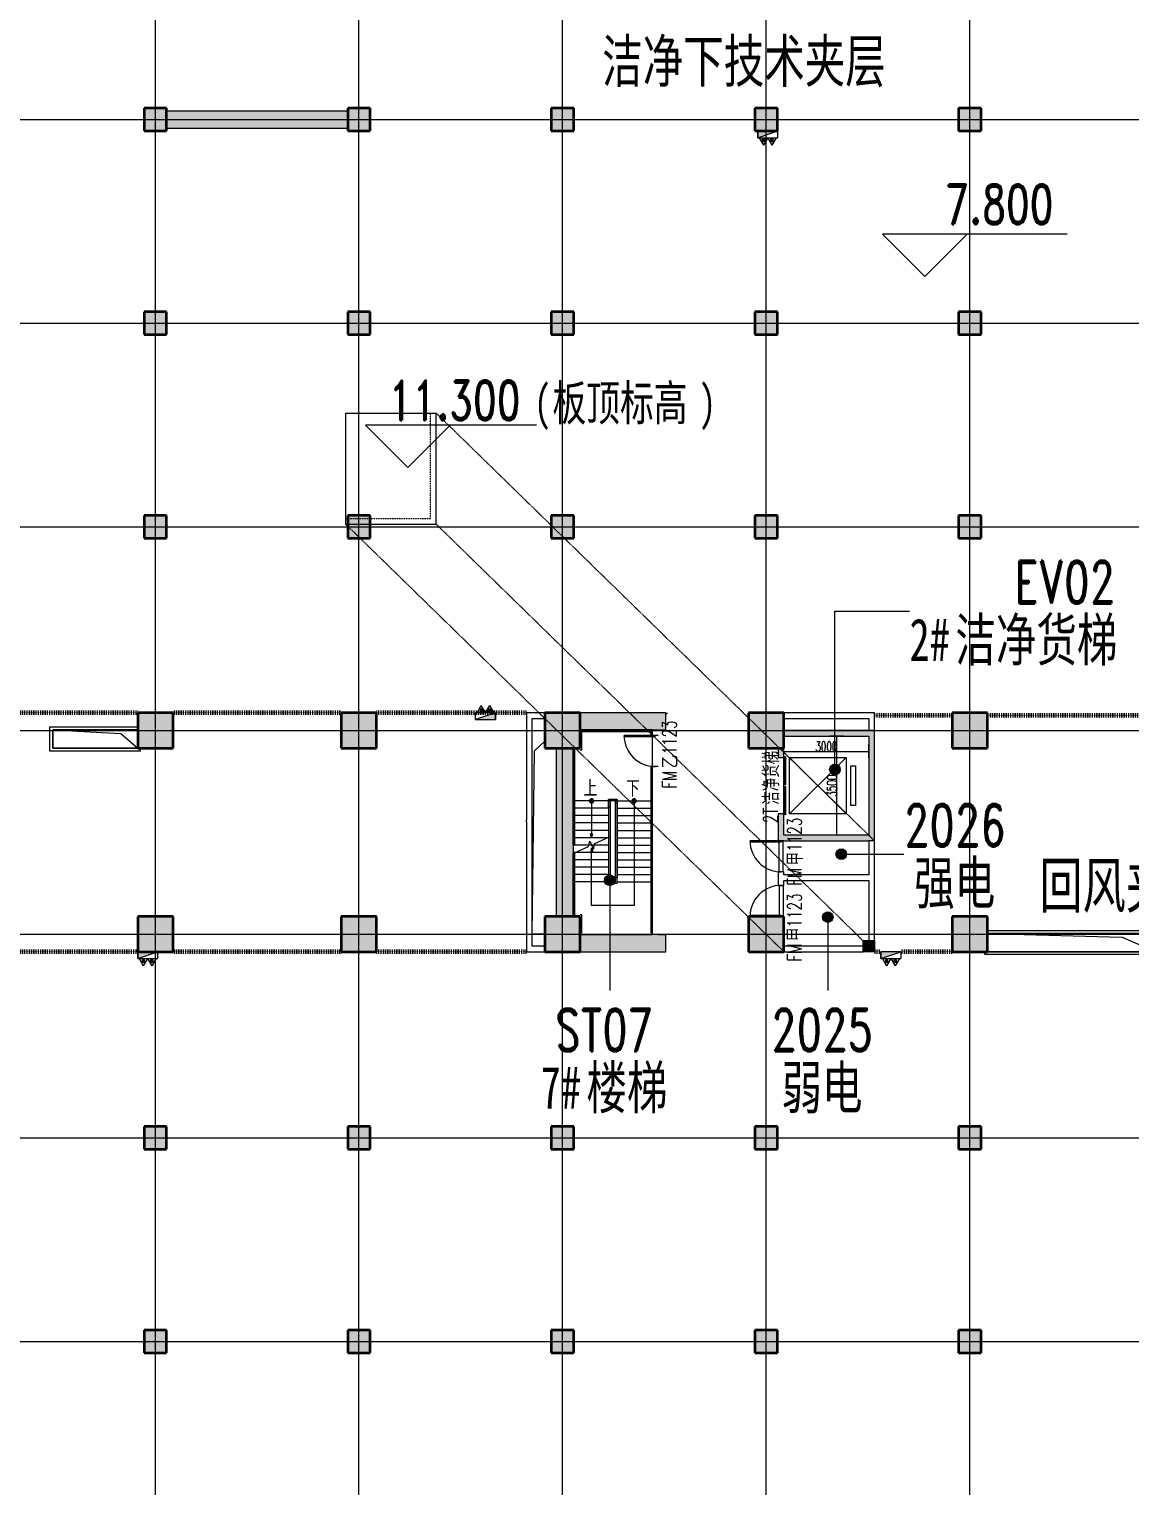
# Model space of a CAD drawing. Header units: millimetres. Extents: x -172041 to 399210, y -31706 to 192400.
# Drawn here: x 161137 to 200055, y 88494 to 139997 of the extents above; entities that cross this region are included whole.
import ezdxf

# ---------------------------------------------------------------- set-up
doc = ezdxf.new("R2010")
doc.units = ezdxf.units.MM
for name, pattern in [('Dash', [6.35, 3.175, -3.175]), ('划线', [6.36, 3.18, -3.18]), ('架空线', [3.97, 2.38, -1.59]), ('轴网线', [22.04, 18.38, -1.83, 0, -1.83])]:
    doc.linetypes.add(name, pattern=pattern)
doc.layers.get('0').update_dxf_attribs({"color": 8})
doc.layers.get('Defpoints').update_dxf_attribs({"color": 8})
for name, color, linetype, lineweight in [('A-ANNO-DIMS', 8, 'Continuous', 9), ('A-ANNO-NOTE', 8, 'Continuous', 5), ('A-AREA', 8, 'Continuous', 5), ('A-AREA-IDEN', 8, 'Continuous', 9), ('A-DETL', 8, 'Continuous', 18), ('A-DETL-GENF', 8, 'Continuous', 18), ('A-DOOR', 8, 'Continuous', 5), ('A-DOOR-IDEN', 8, 'Continuous', 9), ('A-DOOR-OPNG', 8, 'Continuous', 5), ('A-FLOR', 8, 'Continuous', 5), ('A-FLOR-HRAL', 8, 'Continuous', 5), ('A-GENM', 8, 'Continuous', 5), ('A-WALL', 8, 'Continuous', 5), ('A-WALL-PATT', 8, 'Continuous', 9), ('M-EQPM', 8, 'Continuous', 5), ('S-COLS', 8, 'Continuous', 5), ('S-GRID', 8, 'Continuous', 9), ('S-STRS', 8, 'Continuous', 5), ('S-STRS-MBND', 8, 'Continuous', 5)]:
    doc.layers.add(name, color=color, linetype=linetype, lineweight=lineweight)
doc.styles.add('RomanD', font='romand__.ttf', dxfattribs={"width": 0.7, "height": 1500})
doc.styles.add('RomanD_1', font='romand__.ttf', dxfattribs={"width": 0.7, "height": 1400})
doc.styles.add('RomanD_2', font='romand__.ttf', dxfattribs={"width": 0.65, "height": 350})
doc.styles.add('RomanD_4', font='romand__.ttf', dxfattribs={"width": 0.7, "height": 500})
doc.styles.add('仿宋', font='', dxfattribs={"width": 0.7, "height": 500})
doc.styles.add('仿宋_2', font='', dxfattribs={"width": 0.7, "height": 1500})
doc.styles.add('仿宋_4', font='', dxfattribs={"width": 0.7, "height": 1600})
doc.styles.add('仿宋_7', font='', dxfattribs={"width": 0.7, "height": 1250})
doc.styles.add('微软雅黑', font='Microsoft YaHei.ttf', dxfattribs={"width": 0.7, "height": 500})
doc.styles.get('仿宋').set_extended_font_data('FangSong')
doc.styles.get('仿宋_2').set_extended_font_data('FangSong')
doc.styles.get('仿宋_4').set_extended_font_data('FangSong')
doc.styles.get('仿宋_7').set_extended_font_data('FangSong')
doc.dimstyles.new('0_5', dxfattribs={"dimscale": 304.8, "dimtxt": 351.251157, "dimasz": 0, "dimexe": 0.82021, "dimexo": 0.0625, "dimgap": 0, "dimtad": 1, "dimdec": 0, "dimzin": 0, "dimdsep": 46, "dimtxsty": 'RomanD_2', "dimblk1": 'NONE', "dimblk2": 'NONE', "dimsah": 1, "dimcen": 0.09, "dimazin": 0, "dimtfac": 1, "dimtdec": 4, "dimtix": 1, "dimtmove": 0, "dimatfit": 3, "dimfxl": 0.82021, "dimfxlon": 1, "dimtvp": 1, "dimtolj": 1, "dimtzin": 0, "dimlwd": 18, "dimlwe": 18, "dimarcsym": 2})
pattern_1 = [(45, (-5e-09, 2e-10), (-1060.66, 1060.66), []), (135, (-5e-09, 2e-10), (-1060.66, -1060.66), [])]

# ---------------------------------------------------------------- blocks, each defined once
blk = doc.blocks.new('X-ST-F3-02-C-001_HLP2_rvt-1-LAY-2F-1_500-A')
at = {"layer": 'S-COLS', "true_color": 0xc0c0c0}
for points in [[(166000, 136400), (166000, 137200), (165200, 137200), (165200, 136400)], [(172400, 136400), (173200, 136400), (173200, 137200), (172400, 137200)], [(180400, 136400), (180400, 137200), (179600, 137200), (179600, 136400)], [(187600, 136400), (187600, 137200), (186800, 137200), (186800, 136400)], [(194363, 136400), (194800, 136400), (194800, 137200), (194000, 137200), (194000, 136400)], [(166000, 129200), (166000, 130000), (165200, 130000), (165200, 129200)], [(172400, 129200), (173200, 129200), (173200, 130000), (172400, 130000)], [(179600, 129200), (180400, 129200), (180400, 130000), (179600, 130000)], [(187600, 129200), (187600, 130000), (186800, 130000), (186800, 129200)], [(194800, 129200), (194800, 130000), (194000, 130000), (194000, 129200)], [(165889, 122000), (166000, 122000), (165997, 122800), (165200, 122800), (165200, 122000)], [(172800, 122000), (173200, 122000), (173200, 122800), (172400, 122800), (172400, 122000)], [(179775, 122000), (180400, 122000), (180400, 122800), (179600, 122800), (179600, 122000)], [(187600, 122000), (187600, 122800), (186800, 122800), (186800, 122000)], [(194800, 122000), (194800, 122800), (194000, 122800), (194000, 122000)], [(164975, 114575), (166225, 114575), (166225, 115825), (164975, 115825), (164975, 115176)], [(172175, 114575), (173425, 114575), (173425, 115825), (172175, 115825), (172175, 114898)], [(180375, 114575), (180625, 114575), (180625, 115825), (179375, 115825), (179375, 114575), (180325, 114575)], [(186575, 114575), (187825, 114575), (187825, 115825), (186575, 115825), (186575, 115000)], [(193775, 114575), (195025, 114575), (195025, 115825), (193775, 115825), (193775, 114890)], [(166225, 107375), (166225, 108625), (164975, 108625), (164975, 107375)], [(173425, 107375), (173425, 108625), (172175, 108625), (172175, 107375)], [(179770, 107375), (180625, 107375), (180625, 108625), (179375, 108625), (179375, 107375)], [(186575, 107375), (187825, 107375), (187825, 108625), (186575, 108625)], [(195025, 107375), (195025, 108625), (193775, 108625), (193775, 107375)], [(165200, 100400), (166000, 100400), (166000, 101200), (165200, 101200)], [(173200, 100400), (173200, 101200), (172400, 101200), (172400, 100400)], [(179775, 100400), (180400, 100400), (180400, 101200), (179600, 101200), (179600, 100400)], [(187600, 100400), (187600, 101200), (186800, 101200), (186800, 100400)], [(194800, 100400), (194800, 101200), (194000, 101200), (194000, 100400)], [(166000, 93200), (166000, 94000), (165200, 94000), (165200, 93200)], [(173200, 93200), (173200, 94000), (172400, 94000), (172400, 93200)], [(179600, 93200), (180400, 93200), (180400, 94000), (179600, 94000)], [(187600, 93200), (187600, 94000), (186800, 94000), (186800, 93200)], [(194800, 93200), (194800, 94000), (194000, 94000), (194000, 93200)]]:
    blk.add_hatch(color=9, dxfattribs=at).paths.add_polyline_path(points, flags=0)
at = {"layer": 'S-COLS', "true_color": 0x808080}
blk.add_hatch(color=8, dxfattribs=at).paths.add_polyline_path([(190625, 107375), (191025, 107375), (191025, 107775), (190625, 107775), (190625, 107562)], flags=0)
at = {"layer": 'S-COLS', "color": 7, "lineweight": 35}
for p, q in [((166000, 137200), (165200, 137200)), ((165200, 137200), (165200, 136400)), ((166000, 136400), (166000, 137200)), ((173200, 137200), (172400, 137200)), ((172400, 137200), (172400, 136400)), ((173200, 136400), (173200, 137200)), ((180400, 137200), (179600, 137200)), ((179600, 137200), (179600, 136400)), ((180400, 136400), (180400, 137200)), ((187600, 137200), (186800, 137200)), ((186800, 137200), (186800, 136400)), ((187600, 136400), (187600, 137200)), ((194800, 137200), (194000, 137200)), ((194000, 137200), (194000, 136400)), ((194800, 136400), (194800, 137200)), ((165200, 136400), (166000, 136400)), ((172400, 136400), (173200, 136400)), ((179600, 136400), (180400, 136400)), ((186800, 136400), (187600, 136400)), ((194000, 136400), (194800, 136400)), ((166000, 130000), (165200, 130000)), ((165200, 130000), (165200, 129200)), ((166000, 129200), (166000, 130000)), ((173200, 130000), (172400, 130000)), ((172400, 130000), (172400, 129200)), ((173200, 129200), (173200, 130000)), ((180400, 130000), (179600, 130000)), ((179600, 130000), (179600, 129200)), ((180400, 129200), (180400, 130000)), ((187600, 130000), (186800, 130000)), ((186800, 130000), (186800, 129200)), ((187600, 129200), (187600, 130000)), ((194800, 130000), (194000, 130000)), ((194000, 130000), (194000, 129200)), ((194800, 129200), (194800, 130000)), ((165200, 129200), (166000, 129200)), ((172400, 129200), (173200, 129200)), ((179600, 129200), (180400, 129200)), ((186800, 129200), (187600, 129200)), ((194000, 129200), (194800, 129200)), ((166000, 122800), (165200, 122800)), ((165200, 122800), (165200, 122000)), ((166000, 122000), (166000, 122800)), ((173200, 122800), (172400, 122800)), ((172400, 122800), (172400, 122000)), ((173200, 122000), (173200, 122800)), ((180400, 122800), (179600, 122800)), ((179600, 122800), (179600, 122000)), ((180400, 122000), (180400, 122800)), ((187600, 122800), (186800, 122800)), ((186800, 122800), (186800, 122000)), ((187600, 122000), (187600, 122800)), ((194800, 122800), (194000, 122800)), ((194000, 122800), (194000, 122000)), ((194800, 122000), (194800, 122800)), ((165200, 122000), (166000, 122000)), ((172400, 122000), (173200, 122000)), ((179600, 122000), (180400, 122000)), ((186800, 122000), (187600, 122000)), ((194000, 122000), (194800, 122000)), ((166225, 115825), (164975, 115825)), ((164975, 115825), (164975, 114575)), ((166225, 114575), (166225, 115825)), ((173425, 115825), (172175, 115825)), ((172175, 115825), (172175, 114575)), ((173425, 114575), (173425, 115825)), ((180625, 115825), (179375, 115825)), ((179375, 115825), (179375, 114575)), ((180625, 114575), (180625, 115825)), ((187825, 115825), (186575, 115825)), ((186575, 115825), (186575, 114575)), ((187825, 114575), (187825, 115825)), ((195025, 115825), (193775, 115825)), ((193775, 115825), (193775, 114575)), ((195025, 114575), (195025, 115825)), ((164975, 114575), (166225, 114575)), ((172175, 114575), (173425, 114575)), ((179375, 114575), (180625, 114575)), ((186575, 114575), (187825, 114575)), ((193775, 114575), (195025, 114575)), ((166225, 108625), (164975, 108625)), ((164975, 108625), (164975, 107375)), ((166225, 107375), (166225, 108625)), ((173425, 108625), (172175, 108625)), ((172175, 108625), (172175, 107375)), ((173425, 107375), (173425, 108625)), ((180625, 108625), (179375, 108625)), ((179375, 108625), (179375, 107375)), ((180625, 107375), (180625, 108625)), ((187825, 108625), (186575, 108625)), ((186575, 108625), (186575, 107375)), ((187825, 107375), (187825, 108625)), ((195025, 108625), (193775, 108625)), ((193775, 108625), (193775, 107375)), ((195025, 107375), (195025, 108625)), ((164975, 107375), (166225, 107375)), ((172175, 107375), (173425, 107375)), ((179375, 107375), (180625, 107375)), ((186575, 107375), (187825, 107375)), ((193775, 107375), (195025, 107375)), ((166000, 101200), (165200, 101200)), ((165200, 101200), (165200, 100400)), ((166000, 100400), (166000, 101200)), ((173200, 101200), (172400, 101200)), ((172400, 101200), (172400, 100400)), ((173200, 100400), (173200, 101200)), ((180400, 101200), (179600, 101200)), ((179600, 101200), (179600, 100400)), ((180400, 100400), (180400, 101200)), ((187600, 101200), (186800, 101200)), ((186800, 101200), (186800, 100400)), ((187600, 100400), (187600, 101200)), ((194800, 101200), (194000, 101200)), ((194000, 101200), (194000, 100400)), ((194800, 100400), (194800, 101200)), ((165200, 100400), (166000, 100400)), ((172400, 100400), (173200, 100400)), ((179600, 100400), (180400, 100400)), ((186800, 100400), (187600, 100400)), ((194000, 100400), (194800, 100400)), ((166000, 94000), (165200, 94000)), ((165200, 94000), (165200, 93200)), ((166000, 93200), (166000, 94000)), ((173200, 94000), (172400, 94000)), ((172400, 94000), (172400, 93200)), ((173200, 93200), (173200, 94000)), ((180400, 94000), (179600, 94000)), ((179600, 94000), (179600, 93200)), ((180400, 93200), (180400, 94000)), ((187600, 94000), (186800, 94000)), ((186800, 94000), (186800, 93200)), ((187600, 93200), (187600, 94000)), ((194800, 94000), (194000, 94000)), ((194000, 94000), (194000, 93200)), ((194800, 93200), (194800, 94000)), ((165200, 93200), (166000, 93200)), ((172400, 93200), (173200, 93200)), ((179600, 93200), (180400, 93200)), ((186800, 93200), (187600, 93200)), ((194000, 93200), (194800, 93200))]:
    blk.add_line(p, q, dxfattribs=at)
at = {"layer": 'S-COLS', "color": 7, "lineweight": 15}
for p, q in [((190625, 107375), (190625, 107775)), ((190625, 107775), (191025, 107775)), ((191025, 107775), (191025, 107375)), ((191025, 107375), (190625, 107375))]:
    blk.add_line(p, q, dxfattribs=at)
blk = doc.blocks.new('栏杆扶手 - 栏杆扶手-1135313-LAY-2F-1_500-A')
at = {"layer": 'A-FLOR-HRAL', "lineweight": 15}
for p, q in [((181625, 111430), (181625, 109850)), ((181675, 111453), (181675, 109850)), ((181625, 109850), (181625, 109800)), ((181625, 109850), (181625, 109800)), ((181625, 109850), (181625, 109800)), ((181625, 109800), (181925, 109800)), ((181675, 109850), (181875, 109850)), ((181875, 109850), (181875, 109990)), ((181925, 109800), (181925, 109990))]:
    blk.add_line(p, q, dxfattribs=at)
blk = doc.blocks.new('顶部扶栏类型 - 顶部扶栏_内部_-1135317-LAY-2F-1_500-A')
at = {"layer": 'A-FLOR-HRAL', "lineweight": 15}
for p, q in [((181625, 112710), (181625, 112760)), ((181625, 112760), (181800, 112760)), ((181800, 112710), (181675, 112710)), ((181800, 112760), (181925, 112760)), ((181875, 112710), (181800, 112710)), ((181875, 112635), (181875, 112710)), ((181875, 109990), (181875, 112635)), ((181925, 112635), (181875, 112635)), ((181925, 112760), (181925, 112635)), ((181925, 112635), (181925, 109990)), ((181925, 109990), (181875, 109990))]:
    blk.add_line(p, q, dxfattribs=at)
blk = doc.blocks.new('顶部扶栏类型 - 顶部扶栏_内部_-V25-LAY-2F-1_500-A')
at = {"layer": 'A-FLOR-HRAL', "lineweight": 15}
for p, q in [((181625, 112710), (181625, 112760)), ((181800, 112760), (181625, 112760)), ((181800, 112710), (181675, 112710)), ((181925, 112760), (181800, 112760)), ((181900, 112710), (181800, 112710)), ((181875, 109990), (181875, 112635)), ((181925, 112635), (181925, 112760)), ((181925, 109990), (181925, 112635))]:
    blk.add_line(p, q, dxfattribs=at)
blk = doc.blocks.new('顶部扶栏类型 - 顶部扶栏_内部_-1135363-LAY-2F-1_500-A')
at = {"layer": 'A-FLOR-HRAL', "lineweight": 15}
for p, q in [((181625, 112710), (181675, 112710)), ((181625, 112490), (181625, 112710)), ((181675, 112490), (181625, 112490)), ((181675, 112710), (181675, 112490))]:
    blk.add_line(p, q, dxfattribs=at)
blk = doc.blocks.new('顶部扶栏类型 - 顶部扶栏_内部_-V26-LAY-2F-1_500-A')
at = {"layer": 'A-FLOR-HRAL', "lineweight": 15}
for p, q in [((181675, 112710), (181625, 112710)), ((181625, 112710), (181625, 111430)), ((181675, 112710), (181675, 111453)), ((181625, 111430), (181675, 111453))]:
    blk.add_line(p, q, dxfattribs=at)
blk = doc.blocks.new('上楼梯路径-C - 顺砌剖面-1881070-LAY-2F-1_500-A')
at = {"layer": 'A-DETL-GENF', "true_color": 0x808080}
blk.add_hatch(color=8, dxfattribs=at).paths.add_polyline_path([(0, 75), (-38, 65), (-65, 37), (-75, 0), (-65, -38), (-53, -53), (-19, -72), (19, -72), (53, -53), (72, -19), (72, 10), (65, 37), (53, 53), (19, 72)], flags=0)
at = {"layer": 'A-DETL-GENF'}
for p, q in [((0, 1300), (-39, 1155)), ((0, 75), (0, 1300)), ((0, 1300), (39, 1155)), ((0, 0), (0, 75))]:
    blk.add_line(p, q, dxfattribs=at)
for start, end in [(90, 270), (270, 90)]:
    blk.add_arc((0, 0), 75, start, end, dxfattribs=at)
blk = doc.blocks.new('下楼梯路径-C - 顺砌剖面-1882375-LAY-2F-1_500-A')
at = {"layer": 'A-DETL-GENF', "true_color": 0x808080}
blk.add_hatch(color=8, dxfattribs=at).paths.add_polyline_path([(619, -1180), (626, -1198), (654, -1226), (691, -1236), (729, -1226), (756, -1198), (766, -1161), (756, -1123), (741, -1106), (711, -1088), (682, -1088), (654, -1096), (626, -1123), (619, -1142)], flags=0)
at = {"layer": 'A-DETL-GENF'}
for p, q in [((-3009, -1161), (-3009, 339)), ((-3009, 339), (-964, 339)), ((-964, 339), (-1109, 378)), ((-964, 339), (-1109, 300)), ((619, -1161), (-3009, -1161)), ((691, -1161), (619, -1161))]:
    blk.add_line(p, q, dxfattribs=at)
for start, end in [(360, 180), (180, 360)]:
    blk.add_arc((691, -1161), 75, start, end, dxfattribs=at)
blk = doc.blocks.new('AR-F3-00-STA-001_HLP2_rvt-1-LAY-2F-1_500-A')
at = {"layer": 'S-STRS', "lineweight": 15}
for p, q in [((183175, 113925), (183175, 114985)), ((180950, 112710), (180431, 112710)), ((181625, 112450), (180431, 112450)), ((181090, 112710), (180950, 112710)), ((181625, 112710), (181100, 112710)), ((181925, 112710), (182450, 112710)), ((181925, 112450), (183119, 112450)), ((182455, 112710), (182580, 112710)), ((182585, 112710), (182600, 112710)), ((182600, 112710), (183119, 112710)), ((181625, 112190), (180431, 112190)), ((181625, 111930), (180431, 111930)), ((181925, 112190), (183119, 112190)), ((181925, 111930), (183119, 111930)), ((181625, 111670), (180431, 111670)), ((181583, 111410), (180431, 111410)), ((181625, 111410), (181583, 111410)), ((181925, 111670), (183119, 111670)), ((181925, 111410), (183119, 111410)), ((180375, 111150), (180375, 110890)), ((180925, 111150), (180375, 111150)), ((180375, 110890), (180375, 110847)), ((180467, 110890), (180375, 110890)), ((181625, 110890), (180467, 110890)), ((181025, 111150), (180925, 111150)), ((181125, 111150), (181025, 111150)), ((181625, 111150), (181125, 111150)), ((181925, 111150), (183119, 111150)), ((181925, 110890), (183119, 110890)), ((181625, 110630), (180431, 110630)), ((181625, 110370), (180431, 110370)), ((181925, 110630), (183119, 110630)), ((181925, 110370), (183119, 110370)), ((181625, 110110), (180431, 110110)), ((181625, 109850), (180431, 109850)), ((181925, 110110), (183119, 110110)), ((181925, 109850), (183119, 109850))]:
    blk.add_line(p, q, dxfattribs=at)
at = {"layer": 'S-STRS', "linetype": '架空线', "lineweight": 15}
for p, q in [((180950, 112710), (180431, 112710)), ((181625, 112450), (180431, 112450)), ((181090, 112710), (180950, 112710)), ((181625, 112710), (181100, 112710)), ((181925, 112710), (182450, 112710)), ((181925, 112450), (183119, 112450)), ((182455, 112710), (182580, 112710)), ((182585, 112710), (182600, 112710)), ((182600, 112710), (183119, 112710)), ((181625, 112190), (180431, 112190)), ((181625, 111930), (180431, 111930)), ((181925, 112190), (183119, 112190)), ((181925, 111930), (183119, 111930)), ((181625, 111670), (180431, 111670)), ((181583, 111410), (180431, 111410)), ((181625, 111410), (181583, 111410)), ((181925, 111670), (183119, 111670)), ((181925, 111410), (183119, 111410)), ((180925, 111150), (180375, 111150)), ((180467, 110890), (180375, 110890)), ((181625, 110890), (180467, 110890)), ((181025, 111150), (180925, 111150)), ((181125, 111150), (181025, 111150)), ((181625, 111150), (181125, 111150)), ((181925, 111150), (183119, 111150)), ((181925, 110890), (183119, 110890)), ((181625, 110630), (180431, 110630)), ((181625, 110370), (180431, 110370)), ((181925, 110630), (183119, 110630)), ((181925, 110370), (183119, 110370)), ((181625, 110110), (180431, 110110)), ((181625, 109850), (180431, 109850)), ((181925, 110110), (183119, 110110)), ((181925, 109850), (183119, 109850))]:
    blk.add_line(p, q, dxfattribs=at)
at = {"layer": 'S-STRS-MBND', "lineweight": 15}
for p, q in [((180912, 111097), (180959, 111292)), ((180959, 111292), (181091, 111008)), ((181138, 111203), (181675, 111453)), ((180375, 110847), (180912, 111097)), ((181091, 111008), (181138, 111203))]:
    blk.add_line(p, q, dxfattribs=at)
at = {"lineweight": 15}
for name, p, rotation in [('上楼梯路径-C - 顺砌剖面-1881070-LAY-2F-1_500-A', (181025, 112710), 180), ('下楼梯路径-C - 顺砌剖面-1882375-LAY-2F-1_500-A', (181364, 112019), 89.9999999999999)]:
    blk.add_blockref(name, p, dxfattribs=dict(at, rotation=rotation))
at = {"color": 163, "lineweight": 15, "true_color": 0x667fcc}
for name in ['顶部扶栏类型 - 顶部扶栏_内部_-1135317-LAY-2F-1_500-A', '顶部扶栏类型 - 顶部扶栏_内部_-V25-LAY-2F-1_500-A', '顶部扶栏类型 - 顶部扶栏_内部_-1135363-LAY-2F-1_500-A', '顶部扶栏类型 - 顶部扶栏_内部_-V26-LAY-2F-1_500-A', '栏杆扶手 - 栏杆扶手-1135313-LAY-2F-1_500-A']:
    blk.add_blockref(name, (0, 0), dxfattribs=at)
at = {"layer": 'A-ANNO-NOTE', "color": 7, "lineweight": 15, "char_height": 500, "width": 673.42, "attachment_point": 1, "style": '仿宋'}
for s, insert in [('\\f仿宋|b0|i0|c134|p49|;\\W.7;上', (180745, 113420)), ('\\f仿宋|b0|i0|c134|p49|;\\W.7;下', (182245, 113420))]:
    blk.add_mtext(s, dxfattribs=dict(at, insert=insert))
blk = doc.blocks.new('单扇平开防火门_带观察窗 - FM乙1123-4703416-LAY-2F-1_500-A')
at = {"layer": 'A-DOOR'}
for p, q in [((550, 1100), (510, 1100)), ((510, 1100), (510, 0)), ((510, 1100), (550, 1100)), ((510, 900), (510, 1100)), ((550, 0), (550, 1100)), ((550, 1100), (550, 900)), ((510, 700), (510, 900)), ((510, 0), (510, 700)), ((550, 900), (550, 700)), ((550, 700), (550, 0)), ((510, 0), (550, 0)), ((550, 0), (510, 0))]:
    blk.add_line(p, q, dxfattribs=at)
blk.add_arc((550, 0), 1100, 90, 180, dxfattribs=at)
at = {"layer": 'A-DOOR-OPNG'}
for p, q in [((-550, -100), (-550, 100)), ((550, -99), (550, 100))]:
    blk.add_line(p, q, dxfattribs=at)
blk = doc.blocks.new('单扇平开防火门_带观察窗 - FM甲1123-V2-LAY-2F-1_500-A')
at = {"layer": 'A-DOOR'}
for p, q in [((550, 1100), (510, 1100)), ((510, 1100), (510, 0)), ((510, 1100), (550, 1100)), ((510, 900), (510, 1100)), ((550, 0), (550, 1100)), ((550, 1100), (550, 900)), ((510, 700), (510, 900)), ((510, 0), (510, 700)), ((550, 900), (550, 700)), ((550, 700), (550, 0)), ((510, 0), (550, 0)), ((550, 0), (510, 0))]:
    blk.add_line(p, q, dxfattribs=at)
blk.add_arc((550, 0), 1100, 90, 180, dxfattribs=at)
at = {"layer": 'A-DOOR-OPNG'}
for p, q in [((-550, -100), (-550, 100)), ((-550, 70), (550, 70)), ((550, -99), (550, 100)), ((-550, -70), (550, -70))]:
    blk.add_line(p, q, dxfattribs=at)
blk = doc.blocks.new('单扇平开防火门_带观察窗 - FM甲1123-V3-LAY-2F-1_500-A')
at = {"layer": 'A-DOOR'}
for p, q in [((510, -1100), (510, 0)), ((550, 0), (510, 0)), ((510, 0), (510, -700)), ((510, 0), (550, 0)), ((510, -700), (510, -900)), ((510, -900), (510, -1100)), ((550, -1100), (510, -1100)), ((510, -1100), (550, -1100))]:
    blk.add_line(p, q, dxfattribs=at)
blk.add_arc((550, 0), 1100, 180, 270, dxfattribs=at)
at = {"layer": 'A-DOOR-OPNG'}
for p, q in [((-550, 100), (-550, -100)), ((-550, 70), (550, 70)), ((-550, -70), (550, -70))]:
    blk.add_line(p, q, dxfattribs=at)
blk = doc.blocks.new('电梯门_客梯 - 2T洁净货梯-4055745-LAY-2F-1_500-A')
at = {"layer": 'A-DOOR'}
for p, q in [((-1035, -160), (-1035, -140)), ((-1035, -140), (-35, -140)), ((-35, -160), (-1035, -160)), ((-1000, -100), (1000, -100)), ((1000, -300), (-1000, -2300)), ((-1000, -300), (1000, -2300)), ((-1000, -2300), (-1000, -300)), ((-1000, -300), (1000, -300)), ((-35, -140), (-35, -160)), ((35, -160), (35, -140)), ((35, -140), (1035, -140)), ((1035, -160), (35, -160)), ((1000, -300), (1000, -2300)), ((1035, -140), (1035, -160)), ((1000, -2300), (-1000, -2300)), ((-700, -2630), (-700, -2465)), ((-700, -2465), (700, -2465)), ((700, -2465), (700, -2630)), ((700, -2630), (-700, -2630))]:
    blk.add_line(p, q, dxfattribs=at)
blk = doc.blocks.new('楼板洞口 - 楼板洞口-翻边100mm-2515250-LAY-2F-1_500-A')
at = {"layer": 'A-GENM'}
for p, q in [((750, 3100), (650, 3100)), ((750, 3100), (750, -100)), ((-100, -100), (-100, 3000)), ((0, 0), (0, 3000)), ((0, 3000), (0, 0)), ((130, 2400), (650, 3000)), ((650, 3000), (650, 0)), ((650, 0), (650, 3000)), ((0, 0), (130, 2400)), ((650, 0), (0, 0)), ((0, 0), (650, 0)), ((750, -100), (-100, -100))]:
    blk.add_line(p, q, dxfattribs=at)
blk = doc.blocks.new('楼板洞口 - 楼板洞口-翻边100mm-2515039-LAY-2F-1_500-A')
at = {"layer": 'A-GENM'}
for p, q in [((-100, 0), (-100, 5950)), ((0, 0), (0, 5950)), ((0, 5950), (0, 0)), ((130, 4760), (650, 5950)), ((750, 6050), (650, 6050)), ((650, 5950), (650, 0)), ((650, 0), (650, 5950)), ((750, 6050), (750, -100)), ((0, 0), (130, 4760)), ((750, -100), (650, -100))]:
    blk.add_line(p, q, dxfattribs=at)
blk = doc.blocks.new('楼板洞口-A - H-无翻边-3884558-LAY-2F-1_500-A')
at = {"layer": 'A-GENM'}
for p, q in [((0, 7200), (450, 7200)), ((85, 6480), (450, 6824)), ((0, 0), (85, 6480)), ((450, 0), (0, 0))]:
    blk.add_line(p, q, dxfattribs=at)
blk = doc.blocks.new('室内消火栓箱_带灭火器__左右式_ - SG24D65-P-V55-LAY-2F-1_500-A')
at = {"layer": 'A-DETL-GENF', "lineweight": 5}
blk.add_hatch(color=256, dxfattribs=at).paths.add_polyline_path([(-350, -240), (350, 0), (-350, 0)], flags=0)
h = blk.add_hatch(color=256, dxfattribs=at)
h.paths.add_polyline_path([(-195, -370), (-105, -370), (-105, -280), (-195, -280)], flags=0)
h.paths.add_polyline_path([(105, -280), (105, -370), (195, -370), (195, -280)], flags=0)
for p, q in [((-350, -240), (350, 0)), ((-350, -240), (-350, 0)), ((-350, 0), (-350, -240)), ((-350, -240), (350, 0)), ((-350, -240), (350, -240)), ((-300, -240), (-150, -500)), ((-105, -280), (-195, -280)), ((-195, -280), (-195, -370)), ((-195, -370), (-105, -370)), ((0, -240), (-150, -500)), ((-105, -370), (-105, -280)), ((0, -240), (150, -500)), ((195, -280), (105, -280)), ((105, -280), (105, -370)), ((105, -370), (195, -370)), ((300, -240), (150, -500)), ((195, -370), (195, -280))]:
    blk.add_line(p, q, dxfattribs=at)
at = {"layer": 'M-EQPM'}
blk.add_line((350, 0), (350, -240), dxfattribs=at)
blk = doc.blocks.new('室内消火栓箱_带灭火器__左右式_ - SG24D65-P-V57-LAY-2F-1_500-A')
at = {"layer": 'A-DETL-GENF', "lineweight": 5}
blk.add_hatch(color=256, dxfattribs=at).paths.add_polyline_path([(-350, -240), (350, 0), (-350, 0)], flags=0)
h = blk.add_hatch(color=256, dxfattribs=at)
h.paths.add_polyline_path([(-105, -370), (-105, -280), (-195, -280), (-195, -370)], flags=0)
h.paths.add_polyline_path([(105, -370), (195, -370), (195, -280), (105, -280)], flags=0)
for p, q in [((350, 0), (-350, 0)), ((-350, -240), (350, 0)), ((-350, -240), (-350, 0)), ((-350, 0), (-350, -240)), ((-350, -240), (350, 0)), ((350, 0), (-350, 0)), ((-350, -240), (350, -240)), ((-300, -240), (-150, -500)), ((-105, -280), (-195, -280)), ((-195, -280), (-195, -370)), ((-195, -370), (-105, -370)), ((0, -240), (-150, -500)), ((-105, -370), (-105, -280)), ((0, -240), (150, -500)), ((195, -280), (105, -280)), ((105, -280), (105, -370)), ((105, -370), (195, -370)), ((300, -240), (150, -500)), ((195, -370), (195, -280))]:
    blk.add_line(p, q, dxfattribs=at)
at = {"layer": 'M-EQPM'}
blk.add_line((350, 0), (350, -240), dxfattribs=at)
blk = doc.blocks.new('高程点-说明仿宋-2 - 高程点-说明仿宋-2-1141479-LAY-2F-1_500-A')
at = {"layer": 'A-ANNO-NOTE', "lineweight": 18}
for p, q in [((10.06, 2.99), (-2.99, 2.99)), ((0, 0), (-2.99, 2.99)), ((0, 0), (2.99, 2.99))]:
    blk.add_line(p, q, dxfattribs=at)
blk = doc.blocks.new('高程点-说明仿宋 - 高程点-说明仿宋-3488177-LAY-2F-1_500-A')
at = {"layer": 'A-ANNO-NOTE', "lineweight": 18}
for p, q in [((9.1, 2.99), (-2.99, 2.99)), ((0, 0), (-2.99, 2.99)), ((0, 0), (2.99, 2.99))]:
    blk.add_line(p, q, dxfattribs=at)
blk = doc.blocks.new('DIMBLOCK15-LAY-2F-1_500-A')
at = {"layer": 'A-ANNO-DIMS', "color": 0, "lineweight": 18, "transparency": 16777216}
for p, q in [((189929, 115000), (189448, 115000)), ((189698, 111500), (189698, 115000)), ((189929, 111500), (189448, 111500))]:
    blk.add_line(p, q, dxfattribs=at)
at = {"layer": 'Defpoints', "color": 0, "transparency": 16777216}
for p in [(189698, 115000), (189948, 115000), (189948, 111500)]:
    blk.add_point(p, dxfattribs=at)
at = {"layer": 'A-ANNO-DIMS', "color": 0, "lineweight": 18, "transparency": 16777216, "insert": (189523, 113250), "char_height": 350, "width": 972.7, "attachment_point": 5, "rotation": 90, "style": 'RomanD_2'}
blk.add_mtext('\\A1;3500', dxfattribs=at)
blk = doc.blocks.new('_None')
blk = doc.blocks.new('DIMBLOCK16-LAY-2F-1_500-A')
at = {"layer": 'A-ANNO-DIMS', "color": 0, "lineweight": 18, "transparency": 16777216}
for p, q in [((187825, 114229), (187825, 114710)), ((187825, 114460), (190825, 114460)), ((190825, 114229), (190825, 114710))]:
    blk.add_line(p, q, dxfattribs=at)
at = {"layer": 'Defpoints', "color": 0, "transparency": 16777216}
for p in [(190825, 114460), (187825, 114210), (190825, 114210)]:
    blk.add_point(p, dxfattribs=at)
at = {"layer": 'A-ANNO-DIMS', "color": 0, "lineweight": 18, "transparency": 16777216, "insert": (189325, 114635), "char_height": 350, "width": 972.7, "attachment_point": 5, "style": 'RomanD_2'}
blk.add_mtext('\\A1;3000', dxfattribs=at)

msp = doc.modelspace()

# ---------------------------------------------------------------- hatches: boundary and pattern name
at = {"layer": 'A-AREA-IDEN', "lineweight": 18}
h = msp.add_hatch(color=256, dxfattribs=at)
edge = h.paths.add_edge_path(flags=0)
edge.add_arc((189627.8, 113819.6), 187.5, 0, 360)
h = msp.add_hatch(color=256, dxfattribs=at)
edge = h.paths.add_edge_path(flags=0)
edge.add_arc((189851.9, 110827.5), 187.5, 0, 360)
h = msp.add_hatch(color=256, dxfattribs=at)
edge = h.paths.add_edge_path(flags=0)
edge.add_arc((181670.3, 109904.8), 187.5, 0, 360)
h = msp.add_hatch(color=256, dxfattribs=at)
edge = h.paths.add_edge_path(flags=0)
edge.add_arc((189374.6, 108602.7), 187.5, 0, 360)
at = {"layer": 'A-WALL-PATT', "lineweight": 5}
for points in [[(170800, 136500), (172400, 136500), (172400, 137100), (166000, 137100), (166000, 136500), (167845.3, 136500)], [(183175, 115225), (183645, 115225), (183645, 115825), (180625, 115825), (180625, 115225), (181875, 115225)], [(190585.2, 115000), (190825, 115000), (190825, 115200), (187825, 115200), (187825, 115000)], [(191025, 111500), (191025, 115200), (190825, 115200), (190825, 111500)], [(179775, 108625), (180375, 108625), (180375, 114575), (179775, 114575), (179775, 109427.3)], [(190825, 111300), (191025, 111303.6), (191025, 111500), (187825, 111500), (187825, 111300), (190748.8, 111300)], [(183645, 107375), (183645, 107975), (180625, 107975), (180625, 107375), (183375, 107375)]]:
    msp.add_hatch(color=256, dxfattribs=at).paths.add_polyline_path(points, flags=0)
h = msp.add_hatch(dxfattribs=at)
h.set_pattern_fill('FP_12', color=256, style=0, pattern_type=2)
h.set_pattern_definition(pattern_1)
h.paths.add_polyline_path([(186125, 115775), (186575, 115775), (186575, 115825), (186125, 115825), (186125, 115800)], flags=0)
h.paths.add_polyline_path([(184125, 115775), (184125, 115825), (183645, 115825), (183645, 115775)], flags=0)
h = msp.add_hatch(dxfattribs=at)
h.set_pattern_fill('FP_12', color=256, style=0, pattern_type=2)
h.set_pattern_definition(pattern_1)
h.paths.add_polyline_path([(183119, 115169), (183119, 115225), (180625, 115225), (180625, 115169), (180681, 115169)], flags=0)
h = msp.add_hatch(dxfattribs=at)
h.set_pattern_fill('FP_12', color=256, style=0, pattern_type=2)
h.set_pattern_definition(pattern_1)
h.paths.add_polyline_path([(180625, 114519), (180681, 114519), (180681, 115169), (180625, 115169), (180625, 114575)], flags=0)
h = msp.add_hatch(dxfattribs=at)
h.set_pattern_fill('FP_12', color=256, style=0, pattern_type=2)
h.set_pattern_definition(pattern_1)
h.paths.add_polyline_path([(183136.2, 108031), (183175, 108031), (183175, 113925), (183119, 113925), (183119, 108031)], flags=0)
h.paths.add_polyline_path([(183175, 115025), (183175, 115225), (183119, 115225), (183119, 115025)], flags=0)
h = msp.add_hatch(dxfattribs=at)
h.set_pattern_fill('FP_12', color=256, style=0, pattern_type=2)
h.set_pattern_definition(pattern_1)
h.paths.add_polyline_path([(180375, 108625), (180431, 108625), (180431, 110873), (180375, 110846.9), (180375, 109427.3)], flags=0)
h.paths.add_polyline_path([(180375, 111150), (180431, 111150), (180431, 114519), (180375, 114515.7), (180375, 111971.5)], flags=0)
h = msp.add_hatch(color=256, dxfattribs=at)
h.paths.add_polyline_path([(187725, 111300), (187825, 111305.7), (187825, 112250), (187625, 112250), (187625, 111300)], flags=0)
h.paths.add_polyline_path([(187625, 114250), (187825, 114250), (187825, 114575), (187625, 114575)], flags=0)
h = msp.add_hatch(dxfattribs=at)
h.set_pattern_fill('FP_12', color=256, style=0, pattern_type=2)
h.set_pattern_definition(pattern_1)
h.paths.add_polyline_path([(180681, 108031), (180681, 108681), (180625, 108681), (180625, 108031)], flags=0)

# ---------------------------------------------------------------- linework, layer by layer
at = {"layer": 'A-AREA', "linetype": '划线', "lineweight": 60}
for p, q in [((164975, 115825), (159025, 115825)), ((172175, 115825), (166225, 115825)), ((178725, 115825), (173425, 115825)), ((193775, 115725), (191025, 115725)), ((200975, 115725), (195025, 115725)), ((164975, 107375), (159025, 107375)), ((172175, 107375), (166225, 107375)), ((178725, 107375), (173425, 107375)), ((191256.3, 107375), (191025, 107375)), ((193775, 107375), (191956.3, 107375))]:
    msp.add_line(p, q, dxfattribs=at)
at = {"layer": 'A-AREA-IDEN', "lineweight": 18}
for p, q in [((189627.8, 119413.9), (192265.1, 119421.4)), ((189627.8, 113819.6), (189627.8, 119413.9)), ((189851.9, 110827.5), (192065.5, 110827.5)), ((181670.3, 109904.8), (181664.6, 106010.9)), ((189374.6, 108602.7), (189374.6, 106010.9))]:
    msp.add_line(p, q, dxfattribs=at)
for centre in [(189627.8, 113819.6), (189851.9, 110827.5), (181670.3, 109904.8), (189374.6, 108602.7)]:
    msp.add_circle(centre, 187.5, dxfattribs=at)
at = {"layer": 'A-DETL', "lineweight": 5}
for p, q in [((172325, 126425), (172325, 122500)), ((172325, 126425), (175525, 126425)), ((175525, 122500), (175525, 126425)), ((172325, 122500), (175525, 122500))]:
    msp.add_line(p, q, dxfattribs=at)
at = {"layer": 'A-DETL', "linetype": 'Dash', "lineweight": 5}
for p, q in [((175325, 122700), (175325, 126425)), ((175525, 126425), (191025, 111300)), ((172325, 122700), (175325, 122700)), ((187825, 107375), (172325, 122500)), ((175525, 122500), (191025, 107375))]:
    msp.add_line(p, q, dxfattribs=at)
at = {"layer": 'A-FLOR'}
for p, q in [((178925, 115200), (179375, 115200)), ((183175, 113925), (183175, 114985)), ((187825, 114250), (187825, 112250)), ((179375, 108000), (178925, 108000)), ((183175, 107975), (183175, 108031))]:
    msp.add_line(p, q, dxfattribs=at)
at = {"layer": 'A-WALL', "lineweight": 9}
for p, q in [((172400, 137100), (166000, 137100)), ((166000, 136500), (172400, 136500)), ((178725, 115825), (178725, 112025)), ((179375, 115825), (178725, 115825)), ((178925, 107575), (178925, 115625)), ((178925, 115625), (179375, 115625)), ((183645, 115825), (180625, 115825)), ((183645, 115225), (183645, 115825)), ((191025, 115825), (187825, 115825)), ((187825, 115625), (190825, 115625)), ((190825, 115625), (190825, 115200)), ((191025, 115200), (191025, 115825)), ((180625, 115225), (183175, 115225)), ((183175, 115025), (183175, 115225)), ((183375, 115225), (183645, 115225)), ((191025, 115200), (187825, 115200)), ((187825, 115000), (190825, 115000)), ((190825, 115200), (191025, 115200)), ((190825, 115000), (190825, 111500)), ((191025, 107775), (191025, 115200)), ((179775, 114575), (179775, 108625)), ((180375, 111150), (180375, 114575)), ((187625, 114575), (187625, 114250)), ((187825, 114250), (187825, 114575)), ((183175, 108031), (183175, 113925)), ((187625, 114250), (187825, 114250)), ((178725, 111975), (178725, 112025)), ((178725, 111975), (178725, 107375)), ((187625, 112250), (187625, 111300)), ((187825, 112250), (187625, 112250)), ((187825, 111500), (187825, 112250)), ((187725, 111300), (190825, 111300)), ((190825, 111500), (187825, 111500)), ((190825, 111300), (190825, 110100)), ((180375, 108625), (180375, 110846.9)), ((187625, 110200), (187625, 109725)), ((187825, 110200), (187625, 110200)), ((187625, 109725), (187825, 109725)), ((187825, 110100), (187825, 110200)), ((190825, 110100), (187825, 110100)), ((187825, 109725), (187825, 109900)), ((187825, 109900), (190825, 109900)), ((190825, 109900), (190825, 107775)), ((183175, 107975), (180625, 107975)), ((183645, 107975), (183375, 107975)), ((183645, 107375), (183645, 107975)), ((178725, 107375), (179375, 107375)), ((179375, 107575), (178925, 107575)), ((180625, 107375), (183645, 107375)), ((190625, 107575), (187825, 107575)), ((187825, 107375), (190625, 107375))]:
    msp.add_line(p, q, dxfattribs=at)
at = {"layer": 'A-WALL'}
for p, q in [((183645, 115825), (183645, 115825)), ((183175, 115225), (180625, 115225)), ((180681, 115169), (183119, 115169)), ((180681, 114519), (180681, 115169)), ((183119, 115169), (183119, 115025)), ((183175, 115225), (183375, 115225)), ((180375, 114519), (180375, 111150)), ((180431, 111150), (180431, 114519)), ((180625, 114519), (180681, 114519)), ((183119, 113925), (183119, 108031)), ((183175, 113925), (183119, 113925)), ((191025, 111300), (190825, 111300)), ((180375, 110846.9), (180375, 108625)), ((180431, 108681), (180431, 110873)), ((180681, 108681), (180625, 108681)), ((180681, 108031), (180681, 108681))]:
    msp.add_line(p, q, dxfattribs=at)
at = {"layer": 'S-GRID', "linetype": '轴网线'}
for p, q in [((165600, -17706.2), (165600, 174400)), ((172800, -17706.2), (172800, 174400)), ((180000, -17706.2), (180000, 174400)), ((187200, -17706.2), (187200, 174400)), ((194400, -17706.2), (194400, 174400)), ((-16000, 136800), (308800, 136800)), ((-16000, 129600), (308800, 129600)), ((-16000, 122400), (308800, 122400)), ((-16000, 115200), (308800, 115200)), ((-16000, 108000), (308800, 108000)), ((-16000, 100800), (308800, 100800)), ((-16000, 93600), (308800, 93600))]:
    msp.add_line(p, q, dxfattribs=at)

# ---------------------------------------------------------------- block references
at = {"lineweight": 5}
for name in ['X-ST-F3-02-C-001_HLP2_rvt-1-LAY-2F-1_500-A', 'AR-F3-00-STA-001_HLP2_rvt-1-LAY-2F-1_500-A']:
    msp.add_blockref(name, (0, 0), dxfattribs=at)
at = {"layer": 'A-ANNO-NOTE', "lineweight": 18, "xscale": 500, "yscale": 500, "zscale": 500}
for name, p in [('高程点-说明仿宋-2 - 高程点-说明仿宋-2-1141479-LAY-2F-1_500-A', (192803.4, 131254.8)), ('高程点-说明仿宋 - 高程点-说明仿宋-3488177-LAY-2F-1_500-A', (174528.4, 124500.1))]:
    msp.add_blockref(name, p, dxfattribs=at)
at = {"layer": 'A-DOOR'}
for name, p, rotation in [('单扇平开防火门_带观察窗 - FM乙1123-4703416-LAY-2F-1_500-A', (183275, 114475), 89.99999999999977), ('电梯门_客梯 - 2T洁净货梯-4055745-LAY-2F-1_500-A', (187725, 113250), 89.99999999999977), ('单扇平开防火门_带观察窗 - FM甲1123-V2-LAY-2F-1_500-A', (187725, 110750), 89.99999999999908), ('单扇平开防火门_带观察窗 - FM甲1123-V3-LAY-2F-1_500-A', (187725, 109175), 269.9999999999991)]:
    msp.add_blockref(name, p, dxfattribs=dict(at, rotation=rotation))
at = {"layer": 'A-GENM', "rotation": 270.0000000000003}
for name, p in [('楼板洞口 - 楼板洞口-翻边100mm-2515250-LAY-2F-1_500-A', (161975, 115225)), ('楼板洞口 - 楼板洞口-翻边100mm-2515039-LAY-2F-1_500-A', (195025, 108025))]:
    msp.add_blockref(name, p, dxfattribs=at)
at = {"layer": 'A-GENM'}
msp.add_blockref('楼板洞口-A - H-无翻边-3884558-LAY-2F-1_500-A', (178925, 108000), dxfattribs=at)
at = {"layer": 'M-EQPM'}
for name, p in [('室内消火栓箱_带灭火器__左右式_ - SG24D65-P-V55-LAY-2F-1_500-A', (187250, 136400)), ('室内消火栓箱_带灭火器__左右式_ - SG24D65-P-V55-LAY-2F-1_500-A', (165325, 107375)), ('室内消火栓箱_带灭火器__左右式_ - SG24D65-P-V57-LAY-2F-1_500-A', (191606.3, 107375))]:
    msp.add_blockref(name, p, dxfattribs=at)
at = {"layer": 'M-EQPM', "rotation": 180}
msp.add_blockref('室内消火栓箱_带灭火器__左右式_ - SG24D65-P-V57-LAY-2F-1_500-A', (177275, 115585), dxfattribs=at)

# ---------------------------------------------------------------- texts
at = {"layer": 'A-ANNO-NOTE', "lineweight": 9, "attachment_point": 1}
for s, insert, char_height, width, style in [('7.800', (193534.1, 134503.8), 1400, 5106.749, 'RomanD_1'), ('11.300', (173850.5, 127574), 1400, 6229.112, 'RomanD_1'), ('\\f仿宋|b0|i0|c134|p49|;\\W.7;(', (178992, 127406.3), 1250, 785.654, '仿宋_7'), ('板顶标高', (179640.2, 127406.3), 1250, 6285.23, '仿宋_7'), ('\\f仿宋|b0|i0|c134|p49|;\\W.7;)', (184826, 127406.3), 1250, 785.654, '仿宋_7')]:
    msp.add_mtext(s, dxfattribs=dict(at, insert=insert, char_height=char_height, width=width, style=style))
at = {"layer": 'A-AREA-IDEN', "attachment_point": 1}
for s, insert, char_height, width, style in [('洁净下技术夹层', (181399.5, 139619.9), 1500, 13748.941, '仿宋_2'), ('EV02', (195975.6, 121195.1), 1500, 4770.041, 'RomanD'), ('2#', (192265.1, 119161), 1500, 1964.134, '仿宋_2'), ('洁净货梯', (193885.7, 119161), 1500, 7856.537, '仿宋_2'), ('2026', (192065.5, 112601.2), 1500, 4826.159, 'RomanD'), ('强电', (192429, 110567.1), 1500, 3928.269, '仿宋_2'), ('回风夹道', (196856.1, 110529.5), 1600, 8081.01, '仿宋_4'), ('ST07', (179736.6, 105361.2), 1500, 4657.804, 'RomanD'), ('2025', (187372.6, 105361.2), 1500, 4826.159, 'RomanD'), ('楼梯', (180842.2, 103327), 1500, 3928.269, '仿宋_2'), ('弱电', (187736.1, 103327), 1500, 3928.269, '仿宋_2'), ('7#', (179221.6, 103327), 1500, 1964.134, '仿宋_2')]:
    msp.add_mtext(s, dxfattribs=dict(at, insert=insert, char_height=char_height, width=width, style=style))
at = {"layer": 'A-DOOR-IDEN', "char_height": 500, "attachment_point": 1, "rotation": 90}
for s, insert, width, style in [('1123', (183528.2, 114354), 1683.544, 'RomanD_4'), ('洁净货梯', (187106.8, 112573.3), 2356.961, '微软雅黑'), ('\\f微软雅黑|b0|i0|c134|p34|;\\W.7;乙', (183528.2, 113867.8), 589.24, '微软雅黑'), ('FM', (183528.2, 113150.1), 869.831, 'RomanD_4'), ('2T', (187106.8, 111925.1), 785.654, 'RomanD_4'), ('1123', (187945.8, 110918.2), 1683.544, 'RomanD_4'), ('\\f微软雅黑|b0|i0|c134|p34|;\\W.7;甲', (187945.8, 110432.1), 589.24, '微软雅黑'), ('FM', (187945.8, 109714.4), 869.831, 'RomanD_4'), ('1123', (187945.8, 108240.4), 1683.544, 'RomanD_4'), ('\\f微软雅黑|b0|i0|c134|p34|;\\W.7;甲', (187945.8, 107754.2), 589.24, '微软雅黑'), ('FM', (187945.8, 107036.5), 869.831, 'RomanD_4')]:
    msp.add_mtext(s, dxfattribs=dict(at, insert=insert, width=width, style=style))

# ---------------------------------------------------------------- dimensions: what is measured, and where the dimension line sits
at = {"layer": 'A-ANNO-DIMS', "lineweight": 18}
dim = msp.add_linear_dim(base=(190825, 114460.4), p1=(187825, 114210.4), p2=(190825, 114210.4), dimstyle='0_5', override={"dimpost": '<>', "dimfxl": 3000}, dxfattribs=at)
dim.commit()
dim.dimension.update_dxf_attribs({"geometry": 'DIMBLOCK16-LAY-2F-1_500-A', "text_midpoint": (189325, 114635.4)})
dim = msp.add_linear_dim(base=(189698.1, 115000), p1=(189948.1, 111500), p2=(189948.1, 115000), angle=90, dimstyle='0_5', override={"dimpost": '<>', "dimfxl": 3500}, dxfattribs=at)
dim.commit()
dim.dimension.update_dxf_attribs({"geometry": 'DIMBLOCK15-LAY-2F-1_500-A', "text_midpoint": (189523.1, 113250)})

doc.saveas('drawing.dxf')
